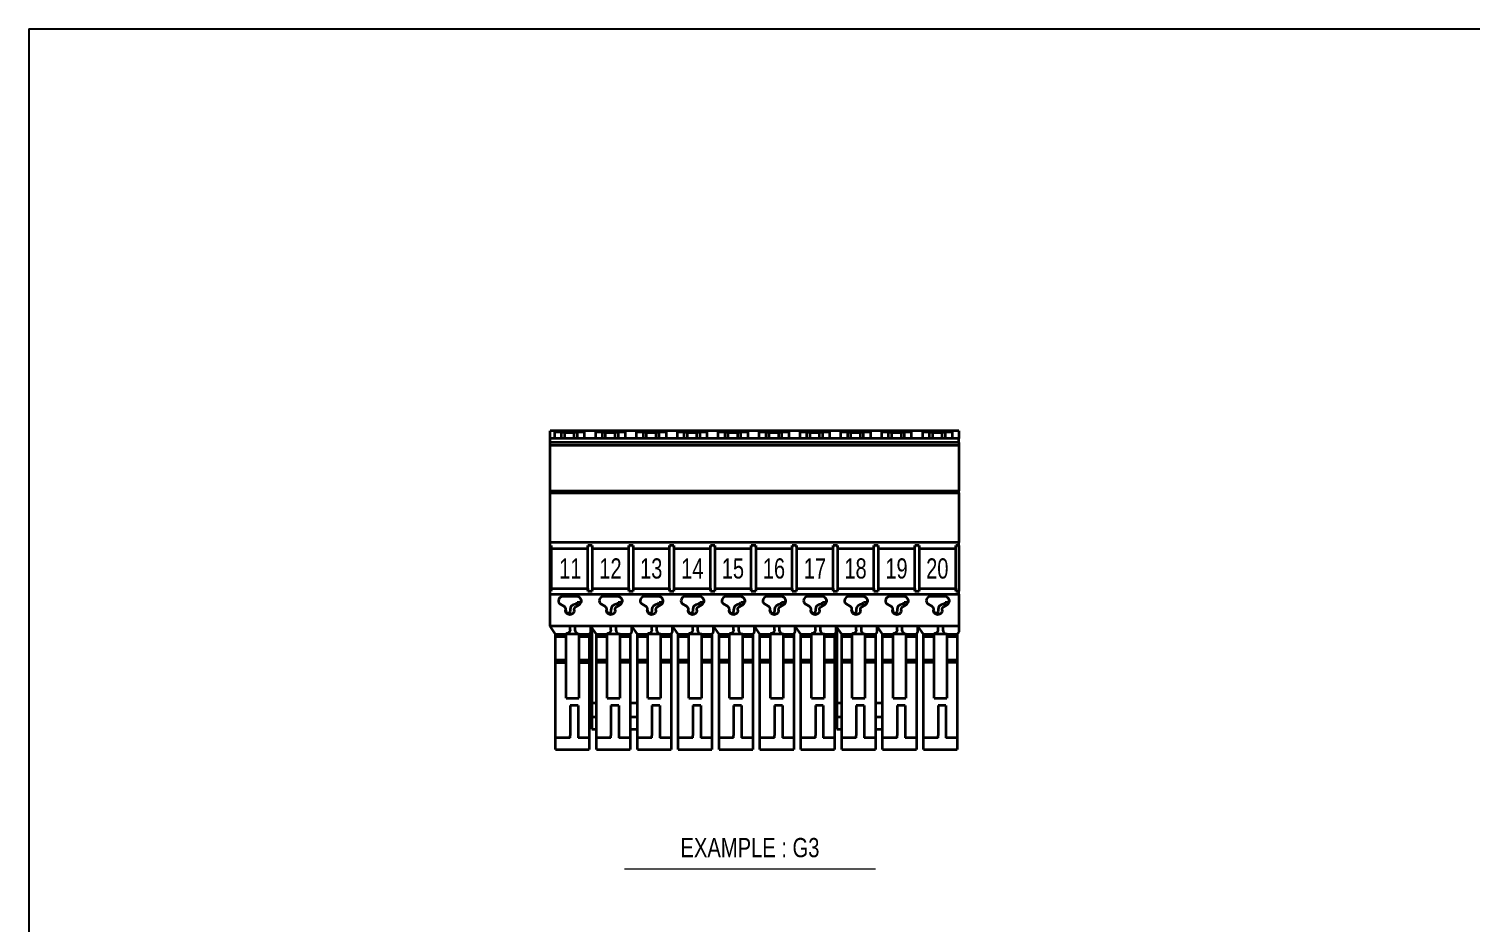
# Model space of a CAD drawing. Header units: millimetres. Extents: x 7 to 413, y 10 to 287.
# Drawn here: x 33 to 214.7, y 174.1 to 286.8 of the extents above; entities that cross this region are included whole.
import ezdxf
from ezdxf.enums import TextEntityAlignment as Align

# ---------------------------------------------------------------- set-up
doc = ezdxf.new("R2010")
doc.units = ezdxf.units.MM
for name, color, linetype in [('GR01_03', 7, 'Continuous'), ('GR01_バルーン', 7, 'Continuous'), ('図面枠D8M', 7, 'Continuous'), ('文字', 7, 'Continuous'), ('表題、部品表', 7, 'Continuous')]:
    doc.layers.add(name, color=color, linetype=linetype)
doc.styles.add('HG丸ｺﾞｼｯｸM-PRO', font='')
doc.styles.get('HG丸ｺﾞｼｯｸM-PRO').set_extended_font_data('HG丸ｺﾞｼｯｸM-PRO')

# ---------------------------------------------------------------- blocks, each defined once
blk = doc.blocks.new('BLKF023')
at = {"layer": '文字', "color": 2, "linetype": 'Continuous', "lineweight": 25}
for q in [(413, 286.75), (33, 10.25)]:
    blk.add_line((33, 286.75), q, dxfattribs=at)

msp = doc.modelspace()

# ---------------------------------------------------------------- linework, layer by layer
at = {"layer": 'GR01_03', "color": 7, "linetype": 'Continuous', "lineweight": 35}
for p, q in [((150.16, 236.11), (98.66, 236.11)), ((98.66, 235.13), (98.66, 236.11)), ((150.16, 235.13), (98.66, 235.13)), ((98.66, 234.63), (98.66, 235.13)), ((150.16, 234.63), (98.66, 234.63)), ((98.66, 234.26), (98.66, 234.63)), ((100.12, 235.95), (99.22, 235.95)), ((99.22, 235.95), (99.22, 235.13)), ((100.52, 235.84), (100.12, 235.95)), ((100.12, 235.13), (100.12, 235.95)), ((101.72, 235.84), (100.52, 235.84)), ((100.52, 235.13), (100.52, 235.84)), ((102.12, 235.95), (101.72, 235.84)), ((101.72, 235.13), (101.72, 235.84)), ((103.02, 235.95), (102.12, 235.95)), ((102.12, 235.13), (102.12, 235.95)), ((103.02, 235.13), (103.02, 235.95)), ((105.27, 235.95), (104.37, 235.95)), ((104.37, 235.95), (104.37, 235.13)), ((105.67, 235.84), (105.27, 235.95)), ((105.27, 235.13), (105.27, 235.95)), ((106.87, 235.84), (105.67, 235.84)), ((105.67, 235.13), (105.67, 235.84)), ((107.27, 235.95), (106.87, 235.84)), ((106.87, 235.13), (106.87, 235.84)), ((108.17, 235.95), (107.27, 235.95)), ((107.27, 235.13), (107.27, 235.95)), ((108.17, 235.13), (108.17, 235.95)), ((110.42, 235.95), (109.52, 235.95)), ((109.52, 235.95), (109.52, 235.13)), ((110.82, 235.84), (110.42, 235.95)), ((110.42, 235.13), (110.42, 235.95)), ((112.02, 235.84), (110.82, 235.84)), ((110.82, 235.13), (110.82, 235.84)), ((112.42, 235.95), (112.02, 235.84)), ((112.02, 235.13), (112.02, 235.84)), ((113.32, 235.95), (112.42, 235.95)), ((112.42, 235.13), (112.42, 235.95)), ((113.32, 235.13), (113.32, 235.95)), ((115.57, 235.95), (114.67, 235.95)), ((114.67, 235.95), (114.67, 235.13)), ((115.97, 235.84), (115.57, 235.95)), ((115.57, 235.13), (115.57, 235.95)), ((117.17, 235.84), (115.97, 235.84)), ((115.97, 235.13), (115.97, 235.84)), ((117.57, 235.95), (117.17, 235.84)), ((117.17, 235.13), (117.17, 235.84)), ((118.47, 235.95), (117.57, 235.95)), ((117.57, 235.13), (117.57, 235.95)), ((118.47, 235.13), (118.47, 235.95)), ((120.72, 235.95), (119.82, 235.95)), ((119.82, 235.95), (119.82, 235.13)), ((121.12, 235.84), (120.72, 235.95)), ((120.72, 235.13), (120.72, 235.95)), ((122.32, 235.84), (121.12, 235.84)), ((121.12, 235.13), (121.12, 235.84)), ((122.72, 235.95), (122.32, 235.84)), ((122.32, 235.13), (122.32, 235.84)), ((123.62, 235.95), (122.72, 235.95)), ((122.72, 235.13), (122.72, 235.95)), ((123.62, 235.13), (123.62, 235.95)), ((125.87, 235.95), (124.97, 235.95)), ((124.97, 235.95), (124.97, 235.13)), ((126.27, 235.84), (125.87, 235.95)), ((125.87, 235.13), (125.87, 235.95)), ((127.47, 235.84), (126.27, 235.84)), ((126.27, 235.13), (126.27, 235.84)), ((127.87, 235.95), (127.47, 235.84)), ((127.47, 235.13), (127.47, 235.84)), ((128.77, 235.95), (127.87, 235.95)), ((127.87, 235.13), (127.87, 235.95)), ((128.77, 235.13), (128.77, 235.95)), ((131.02, 235.95), (130.12, 235.95)), ((130.12, 235.95), (130.12, 235.13)), ((131.42, 235.84), (131.02, 235.95)), ((131.02, 235.13), (131.02, 235.95)), ((132.62, 235.84), (131.42, 235.84)), ((131.42, 235.13), (131.42, 235.84)), ((133.02, 235.95), (132.62, 235.84)), ((132.62, 235.13), (132.62, 235.84)), ((133.92, 235.95), (133.02, 235.95)), ((133.02, 235.13), (133.02, 235.95)), ((133.92, 235.13), (133.92, 235.95)), ((136.17, 235.95), (135.27, 235.95)), ((135.27, 235.95), (135.27, 235.13)), ((136.57, 235.84), (136.17, 235.95)), ((136.17, 235.13), (136.17, 235.95)), ((137.77, 235.84), (136.57, 235.84)), ((136.57, 235.13), (136.57, 235.84)), ((138.17, 235.95), (137.77, 235.84)), ((137.77, 235.13), (137.77, 235.84)), ((139.07, 235.95), (138.17, 235.95)), ((138.17, 235.13), (138.17, 235.95)), ((139.07, 235.13), (139.07, 235.95)), ((141.32, 235.95), (140.42, 235.95)), ((140.42, 235.95), (140.42, 235.13)), ((141.72, 235.84), (141.32, 235.95)), ((141.32, 235.13), (141.32, 235.95)), ((142.92, 235.84), (141.72, 235.84)), ((141.72, 235.13), (141.72, 235.84)), ((143.32, 235.95), (142.92, 235.84)), ((142.92, 235.13), (142.92, 235.84)), ((144.22, 235.95), (143.32, 235.95)), ((143.32, 235.13), (143.32, 235.95)), ((144.22, 235.13), (144.22, 235.95)), ((146.47, 235.95), (145.57, 235.95)), ((145.57, 235.95), (145.57, 235.13)), ((146.87, 235.84), (146.47, 235.95)), ((146.47, 235.13), (146.47, 235.95)), ((148.07, 235.84), (146.87, 235.84)), ((146.87, 235.13), (146.87, 235.84)), ((148.47, 235.95), (148.07, 235.84)), ((148.07, 235.13), (148.07, 235.84)), ((149.37, 235.95), (148.47, 235.95)), ((148.47, 235.13), (148.47, 235.95)), ((149.37, 235.13), (149.37, 235.95)), ((150.16, 236.11), (150.16, 235.13)), ((150.16, 234.63), (150.16, 235.13)), ((150.16, 234.63), (150.16, 234.26)), ((150.16, 234.26), (98.66, 234.26)), ((98.66, 228.52), (98.66, 234.26)), ((150.16, 234.26), (150.16, 228.52)), ((98.66, 228.52), (150.16, 228.52)), ((98.66, 228.3), (98.66, 228.52)), ((98.66, 228.3), (150.16, 228.3)), ((98.66, 222.03), (98.66, 228.3)), ((150.16, 228.3), (150.16, 228.52)), ((150.16, 228.3), (150.16, 222.03)), ((150.16, 222.03), (98.66, 222.03)), ((98.66, 221.66), (98.66, 222.03)), ((150.16, 221.66), (150.16, 222.03)), ((98.82, 221.66), (98.66, 221.66)), ((98.66, 215.88), (98.66, 221.66)), ((98.82, 221.66), (98.82, 221.5)), ((98.82, 221.45), (98.82, 221.5)), ((98.82, 221.45), (98.82, 221.25)), ((103.42, 221.25), (98.82, 221.25)), ((98.82, 221.25), (98.82, 216.25)), ((103.42, 221.5), (103.42, 221.66)), ((103.97, 221.66), (103.42, 221.66)), ((103.42, 221.5), (103.42, 221.45)), ((103.42, 221.25), (103.42, 221.45)), ((103.42, 216.25), (103.42, 221.25)), ((103.97, 221.66), (103.97, 221.5)), ((103.97, 221.45), (103.97, 221.5)), ((103.97, 221.45), (103.97, 221.25)), ((108.57, 221.25), (103.97, 221.25)), ((103.97, 221.25), (103.97, 216.25)), ((108.57, 221.5), (108.57, 221.66)), ((109.12, 221.66), (108.57, 221.66)), ((108.57, 221.5), (108.57, 221.45)), ((108.57, 221.25), (108.57, 221.45)), ((108.57, 216.25), (108.57, 221.25)), ((109.12, 221.66), (109.12, 221.5)), ((109.12, 221.45), (109.12, 221.5)), ((109.12, 221.45), (109.12, 221.25)), ((113.72, 221.25), (109.12, 221.25)), ((109.12, 221.25), (109.12, 216.25)), ((113.72, 221.5), (113.72, 221.66)), ((114.27, 221.66), (113.72, 221.66)), ((113.72, 221.5), (113.72, 221.45)), ((113.72, 221.25), (113.72, 221.45)), ((113.72, 216.25), (113.72, 221.25)), ((114.27, 221.66), (114.27, 221.5)), ((114.27, 221.45), (114.27, 221.5)), ((114.27, 221.45), (114.27, 221.25)), ((118.87, 221.25), (114.27, 221.25)), ((114.27, 221.25), (114.27, 216.25)), ((118.87, 221.5), (118.87, 221.66)), ((119.42, 221.66), (118.87, 221.66)), ((118.87, 221.5), (118.87, 221.45)), ((118.87, 221.25), (118.87, 221.45)), ((118.87, 216.25), (118.87, 221.25)), ((119.42, 221.66), (119.42, 221.5)), ((119.42, 221.45), (119.42, 221.5)), ((119.42, 221.45), (119.42, 221.25)), ((124.02, 221.25), (119.42, 221.25)), ((119.42, 221.25), (119.42, 216.25)), ((124.02, 221.5), (124.02, 221.66)), ((124.57, 221.66), (124.02, 221.66)), ((124.02, 221.5), (124.02, 221.45)), ((124.02, 221.25), (124.02, 221.45)), ((124.02, 216.25), (124.02, 221.25)), ((124.57, 221.66), (124.57, 221.5)), ((124.57, 221.45), (124.57, 221.5)), ((124.57, 221.45), (124.57, 221.25)), ((129.17, 221.25), (124.57, 221.25)), ((124.57, 221.25), (124.57, 216.25)), ((129.17, 221.5), (129.17, 221.66)), ((129.72, 221.66), (129.17, 221.66)), ((129.17, 221.5), (129.17, 221.45)), ((129.17, 221.25), (129.17, 221.45)), ((129.17, 216.25), (129.17, 221.25)), ((129.72, 221.66), (129.72, 221.5)), ((129.72, 221.45), (129.72, 221.5)), ((129.72, 221.45), (129.72, 221.25)), ((134.32, 221.25), (129.72, 221.25)), ((129.72, 221.25), (129.72, 216.25)), ((134.32, 221.5), (134.32, 221.66)), ((134.87, 221.66), (134.32, 221.66)), ((134.32, 221.5), (134.32, 221.45)), ((134.32, 221.25), (134.32, 221.45)), ((134.32, 216.25), (134.32, 221.25)), ((134.87, 221.66), (134.87, 221.5)), ((134.87, 221.45), (134.87, 221.5)), ((134.87, 221.45), (134.87, 221.25)), ((139.47, 221.25), (134.87, 221.25)), ((134.87, 221.25), (134.87, 216.25)), ((139.47, 221.5), (139.47, 221.66)), ((140.02, 221.66), (139.47, 221.66)), ((139.47, 221.5), (139.47, 221.45)), ((139.47, 221.25), (139.47, 221.45)), ((139.47, 216.25), (139.47, 221.25)), ((140.02, 221.66), (140.02, 221.5)), ((140.02, 221.45), (140.02, 221.5)), ((140.02, 221.45), (140.02, 221.25)), ((144.62, 221.25), (140.02, 221.25)), ((140.02, 221.25), (140.02, 216.25)), ((144.62, 221.5), (144.62, 221.66)), ((145.17, 221.66), (144.62, 221.66)), ((144.62, 221.5), (144.62, 221.45)), ((144.62, 221.25), (144.62, 221.45)), ((144.62, 216.25), (144.62, 221.25)), ((145.17, 221.66), (145.17, 221.5)), ((145.17, 221.45), (145.17, 221.5)), ((145.17, 221.45), (145.17, 221.25)), ((149.77, 221.25), (145.17, 221.25)), ((145.17, 221.25), (145.17, 216.25)), ((149.77, 221.5), (149.77, 221.66)), ((150.16, 221.66), (149.77, 221.66)), ((149.77, 221.5), (149.77, 221.45)), ((149.77, 221.25), (149.77, 221.45)), ((149.77, 216.25), (149.77, 221.25)), ((150.16, 221.66), (150.16, 215.88)), ((98.82, 216.25), (103.42, 216.25)), ((98.82, 216.25), (98.82, 216.05)), ((103.42, 216.25), (103.42, 216.05)), ((103.97, 216.25), (108.57, 216.25)), ((103.97, 216.25), (103.97, 216.05)), ((108.57, 216.25), (108.57, 216.05)), ((109.12, 216.25), (113.72, 216.25)), ((109.12, 216.25), (109.12, 216.05)), ((113.72, 216.25), (113.72, 216.05)), ((114.27, 216.25), (118.87, 216.25)), ((114.27, 216.25), (114.27, 216.05)), ((118.87, 216.25), (118.87, 216.05)), ((119.42, 216.25), (124.02, 216.25)), ((119.42, 216.25), (119.42, 216.05)), ((124.02, 216.25), (124.02, 216.05)), ((124.57, 216.25), (129.17, 216.25)), ((124.57, 216.25), (124.57, 216.05)), ((129.17, 216.25), (129.17, 216.05)), ((129.72, 216.25), (134.32, 216.25)), ((129.72, 216.25), (129.72, 216.05)), ((134.32, 216.25), (134.32, 216.05)), ((134.87, 216.25), (139.47, 216.25)), ((134.87, 216.25), (134.87, 216.05)), ((139.47, 216.25), (139.47, 216.05)), ((140.02, 216.25), (144.62, 216.25)), ((140.02, 216.25), (140.02, 216.05)), ((144.62, 216.25), (144.62, 216.05)), ((145.17, 216.25), (149.77, 216.25)), ((145.17, 216.25), (145.17, 216.05)), ((149.77, 216.25), (149.77, 216.05)), ((98.66, 215.88), (98.82, 215.88)), ((98.66, 215.52), (98.66, 215.88)), ((98.66, 215.52), (150.16, 215.52)), ((98.66, 211.53), (98.66, 215.52)), ((98.82, 216), (98.82, 216.05)), ((98.82, 216), (98.82, 215.88)), ((102.06, 215.21), (100.26, 215.21)), ((102.09, 214.52), (102.39, 214.52)), ((102.39, 214.52), (102.6, 214.52)), ((102.59, 214.81), (102.59, 214.52)), ((103.42, 216.05), (103.42, 216)), ((103.42, 215.88), (103.42, 216)), ((103.42, 215.88), (103.97, 215.88)), ((103.97, 216), (103.97, 216.05)), ((103.97, 216), (103.97, 215.88)), ((107.21, 215.21), (105.41, 215.21)), ((107.24, 214.52), (107.54, 214.52)), ((107.54, 214.52), (107.75, 214.52)), ((107.74, 214.81), (107.74, 214.52)), ((107.75, 214.78), (107.74, 214.78)), ((108.57, 216.05), (108.57, 216)), ((108.57, 215.88), (108.57, 216)), ((108.57, 215.88), (109.12, 215.88)), ((109.12, 216), (109.12, 216.05)), ((109.12, 216), (109.12, 215.88)), ((112.36, 215.21), (110.56, 215.21)), ((112.39, 214.52), (112.69, 214.52)), ((112.69, 214.52), (112.9, 214.52)), ((112.89, 214.81), (112.89, 214.52)), ((112.9, 214.78), (112.89, 214.78)), ((113.72, 216.05), (113.72, 216)), ((113.72, 215.88), (113.72, 216)), ((113.72, 215.88), (114.27, 215.88)), ((114.27, 216), (114.27, 216.05)), ((114.27, 216), (114.27, 215.88)), ((117.51, 215.21), (115.71, 215.21)), ((117.54, 214.52), (117.84, 214.52)), ((117.84, 214.52), (118.05, 214.52)), ((118.04, 214.81), (118.04, 214.52)), ((118.87, 216.05), (118.87, 216)), ((118.87, 215.88), (118.87, 216)), ((118.87, 215.88), (119.42, 215.88)), ((119.42, 216), (119.42, 216.05)), ((119.42, 216), (119.42, 215.88)), ((122.66, 215.21), (120.86, 215.21)), ((122.69, 214.52), (122.99, 214.52)), ((122.99, 214.52), (123.2, 214.52)), ((123.19, 214.81), (123.19, 214.52)), ((124.02, 216.05), (124.02, 216)), ((124.02, 215.88), (124.02, 216)), ((124.02, 215.88), (124.57, 215.88)), ((124.57, 216), (124.57, 216.05)), ((124.57, 216), (124.57, 215.88)), ((127.81, 215.21), (126.01, 215.21)), ((127.84, 214.52), (128.14, 214.52)), ((128.14, 214.52), (128.35, 214.52)), ((128.34, 214.81), (128.34, 214.52)), ((129.17, 216.05), (129.17, 216)), ((129.17, 215.88), (129.17, 216)), ((129.17, 215.88), (129.72, 215.88)), ((129.72, 216), (129.72, 216.05)), ((129.72, 216), (129.72, 215.88)), ((132.96, 215.21), (131.16, 215.21)), ((132.99, 214.52), (133.29, 214.52)), ((133.29, 214.52), (133.5, 214.52)), ((133.49, 214.81), (133.49, 214.52)), ((134.32, 216.05), (134.32, 216)), ((134.32, 215.88), (134.32, 216)), ((134.32, 215.88), (134.87, 215.88)), ((134.87, 216), (134.87, 216.05)), ((134.87, 216), (134.87, 215.88)), ((138.11, 215.21), (136.31, 215.21)), ((138.14, 214.52), (138.44, 214.52)), ((138.44, 214.52), (138.65, 214.52)), ((138.64, 214.81), (138.64, 214.52)), ((138.65, 214.78), (138.64, 214.78)), ((139.47, 216.05), (139.47, 216)), ((139.47, 215.88), (139.47, 216)), ((139.47, 215.88), (140.02, 215.88)), ((140.02, 216), (140.02, 216.05)), ((140.02, 216), (140.02, 215.88)), ((143.26, 215.21), (141.46, 215.21)), ((143.29, 214.52), (143.59, 214.52)), ((143.59, 214.52), (143.8, 214.52)), ((143.79, 214.81), (143.79, 214.52)), ((143.8, 214.78), (143.79, 214.78)), ((144.62, 216.05), (144.62, 216)), ((144.62, 215.88), (144.62, 216)), ((144.62, 215.88), (145.17, 215.88)), ((145.17, 216), (145.17, 216.05)), ((145.17, 216), (145.17, 215.88)), ((148.41, 215.21), (146.61, 215.21)), ((148.44, 214.52), (148.74, 214.52)), ((148.74, 214.52), (148.95, 214.52)), ((148.94, 214.81), (148.94, 214.52)), ((149.77, 216.05), (149.77, 216)), ((149.77, 215.88), (149.77, 216)), ((149.77, 215.88), (150.16, 215.88)), ((150.16, 215.52), (150.16, 215.88)), ((150.16, 215.52), (150.16, 211.53)), ((99.91, 214.31), (100.36, 214.05)), ((100.61, 213.62), (100.61, 213.49)), ((100.69, 213.34), (100.69, 213.36)), ((101.19, 213.56), (101.19, 213.34)), ((101.71, 213.49), (101.71, 213.59)), ((101.91, 213.94), (102.34, 214.18)), ((105.06, 214.31), (105.51, 214.05)), ((105.76, 213.62), (105.76, 213.49)), ((105.84, 213.34), (105.84, 213.36)), ((106.34, 213.56), (106.34, 213.34)), ((106.86, 213.49), (106.86, 213.59)), ((107.06, 213.94), (107.49, 214.18)), ((110.21, 214.31), (110.66, 214.05)), ((110.91, 213.62), (110.91, 213.49)), ((110.99, 213.34), (110.99, 213.36)), ((111.49, 213.56), (111.49, 213.34)), ((112.01, 213.49), (112.01, 213.59)), ((112.21, 213.94), (112.64, 214.18)), ((115.36, 214.31), (115.81, 214.05)), ((116.06, 213.62), (116.06, 213.49)), ((116.14, 213.34), (116.14, 213.36)), ((116.64, 213.56), (116.64, 213.34)), ((117.16, 213.49), (117.16, 213.59)), ((117.36, 213.94), (117.79, 214.18)), ((120.51, 214.31), (120.96, 214.05)), ((121.21, 213.62), (121.21, 213.49)), ((121.29, 213.34), (121.29, 213.36)), ((121.79, 213.56), (121.79, 213.34)), ((122.31, 213.49), (122.31, 213.59)), ((122.51, 213.94), (122.94, 214.18)), ((125.66, 214.31), (126.11, 214.05)), ((126.36, 213.62), (126.36, 213.49)), ((126.44, 213.34), (126.44, 213.36)), ((126.94, 213.56), (126.94, 213.34)), ((127.46, 213.49), (127.46, 213.59)), ((127.66, 213.94), (128.09, 214.18)), ((130.81, 214.31), (131.26, 214.05)), ((131.51, 213.62), (131.51, 213.49)), ((131.59, 213.34), (131.59, 213.36)), ((132.09, 213.56), (132.09, 213.34)), ((132.61, 213.49), (132.61, 213.59)), ((132.81, 213.94), (133.24, 214.18)), ((135.96, 214.31), (136.41, 214.05)), ((136.66, 213.62), (136.66, 213.49)), ((136.74, 213.34), (136.74, 213.36)), ((137.24, 213.56), (137.24, 213.34)), ((137.76, 213.49), (137.76, 213.59)), ((137.96, 213.94), (138.39, 214.18)), ((141.11, 214.31), (141.56, 214.05)), ((141.81, 213.62), (141.81, 213.49)), ((141.89, 213.34), (141.89, 213.36)), ((142.39, 213.56), (142.39, 213.34)), ((142.91, 213.49), (142.91, 213.59)), ((143.11, 213.94), (143.54, 214.18)), ((146.26, 214.31), (146.71, 214.05)), ((146.96, 213.62), (146.96, 213.49)), ((147.04, 213.34), (147.04, 213.36)), ((147.54, 213.56), (147.54, 213.34)), ((148.06, 213.49), (148.06, 213.59)), ((148.26, 213.94), (148.69, 214.18)), ((98.66, 211.53), (150.16, 211.53)), ((98.66, 211.48), (98.66, 211.53)), ((99.36, 210.48), (98.66, 211.48)), ((101.19, 211.03), (101.19, 211.53)), ((101.79, 211.53), (101.79, 211.03)), ((104.51, 210.48), (103.81, 211.48)), ((103.81, 210.77), (103.81, 211.48)), ((103.91, 211.34), (103.91, 201.8)), ((106.34, 211.03), (106.34, 211.53)), ((106.94, 211.53), (106.94, 211.03)), ((109.66, 210.48), (108.96, 211.48)), ((108.96, 210.77), (108.96, 211.48)), ((111.49, 211.03), (111.49, 211.53)), ((112.09, 211.53), (112.09, 211.03)), ((114.81, 210.48), (114.11, 211.48)), ((114.11, 210.77), (114.11, 211.48)), ((116.64, 211.03), (116.64, 211.53)), ((117.24, 211.53), (117.24, 211.03)), ((119.96, 210.48), (119.26, 211.48)), ((119.26, 210.77), (119.26, 211.48)), ((121.79, 211.03), (121.79, 211.53)), ((122.39, 211.53), (122.39, 211.03)), ((125.11, 210.48), (124.41, 211.48)), ((124.41, 210.77), (124.41, 211.48)), ((126.94, 211.03), (126.94, 211.53)), ((127.54, 211.53), (127.54, 211.03)), ((130.26, 210.48), (129.56, 211.48)), ((129.56, 210.77), (129.56, 211.48)), ((132.09, 211.03), (132.09, 211.53)), ((132.69, 211.53), (132.69, 211.03)), ((135.41, 210.48), (134.71, 211.48)), ((134.71, 210.77), (134.71, 211.48)), ((134.81, 211.34), (134.81, 201.8)), ((137.24, 211.03), (137.24, 211.53)), ((137.84, 211.53), (137.84, 211.03)), ((140.56, 210.48), (139.86, 211.48)), ((139.86, 210.77), (139.86, 211.48)), ((142.39, 211.03), (142.39, 211.53)), ((142.99, 211.53), (142.99, 211.03)), ((145.71, 210.48), (145.01, 211.48)), ((145.01, 210.77), (145.01, 211.48)), ((147.54, 211.03), (147.54, 211.53)), ((148.14, 211.53), (148.14, 211.03)), ((150.16, 211.53), (150.16, 210.77)), ((99.36, 210.43), (99.36, 210.48)), ((100.69, 210.43), (99.36, 210.43)), ((99.36, 210.15), (99.36, 210.43)), ((100.69, 210.15), (99.36, 210.15)), ((99.36, 207.22), (99.36, 210.15)), ((100.69, 210.53), (102.29, 210.53)), ((100.69, 202.43), (100.69, 210.53)), ((102.29, 210.53), (102.29, 202.43)), ((103.61, 210.43), (102.29, 210.43)), ((103.61, 210.15), (102.29, 210.15)), ((103.81, 210.77), (103.61, 210.48)), ((103.61, 210.48), (103.61, 210.43)), ((103.61, 210.43), (103.61, 210.15)), ((103.61, 210.15), (103.61, 207.22)), ((104.51, 210.43), (104.51, 210.48)), ((105.84, 210.43), (104.51, 210.43)), ((104.51, 210.15), (104.51, 210.43)), ((105.84, 210.15), (104.51, 210.15)), ((104.51, 207.22), (104.51, 210.15)), ((105.84, 210.53), (107.44, 210.53)), ((105.84, 202.43), (105.84, 210.53)), ((107.44, 210.53), (107.44, 202.43)), ((108.76, 210.43), (107.44, 210.43)), ((108.76, 210.15), (107.44, 210.15)), ((108.96, 210.77), (108.76, 210.48)), ((108.76, 210.48), (108.76, 210.43)), ((108.76, 210.43), (108.76, 210.15)), ((108.76, 210.15), (108.76, 207.22)), ((109.66, 210.43), (109.66, 210.48)), ((110.99, 210.43), (109.66, 210.43)), ((109.66, 210.15), (109.66, 210.43)), ((110.99, 210.15), (109.66, 210.15)), ((109.66, 207.22), (109.66, 210.15)), ((110.99, 210.53), (112.59, 210.53)), ((110.99, 202.43), (110.99, 210.53)), ((112.59, 210.53), (112.59, 202.43)), ((113.91, 210.43), (112.59, 210.43)), ((113.91, 210.15), (112.59, 210.15)), ((114.11, 210.77), (113.91, 210.48)), ((113.91, 210.48), (113.91, 210.43)), ((113.91, 210.43), (113.91, 210.15)), ((113.91, 210.15), (113.91, 207.22)), ((114.81, 210.43), (114.81, 210.48)), ((116.14, 210.43), (114.81, 210.43)), ((114.81, 210.15), (114.81, 210.43)), ((116.14, 210.15), (114.81, 210.15)), ((114.81, 207.22), (114.81, 210.15)), ((116.14, 210.53), (117.74, 210.53)), ((116.14, 202.43), (116.14, 210.53)), ((117.74, 210.53), (117.74, 202.43)), ((119.06, 210.43), (117.74, 210.43)), ((119.06, 210.15), (117.74, 210.15)), ((119.26, 210.77), (119.06, 210.48)), ((119.06, 210.48), (119.06, 210.43)), ((119.06, 210.43), (119.06, 210.15)), ((119.06, 210.15), (119.06, 207.22)), ((119.96, 210.43), (119.96, 210.48)), ((121.29, 210.43), (119.96, 210.43)), ((119.96, 210.15), (119.96, 210.43)), ((121.29, 210.15), (119.96, 210.15)), ((119.96, 207.22), (119.96, 210.15)), ((121.29, 210.53), (122.89, 210.53)), ((121.29, 202.43), (121.29, 210.53)), ((122.89, 210.53), (122.89, 202.43)), ((124.21, 210.43), (122.89, 210.43)), ((124.21, 210.15), (122.89, 210.15)), ((124.41, 210.77), (124.21, 210.48)), ((124.21, 210.48), (124.21, 210.43)), ((124.21, 210.43), (124.21, 210.15)), ((124.21, 210.15), (124.21, 207.22)), ((125.11, 210.43), (125.11, 210.48)), ((126.44, 210.43), (125.11, 210.43)), ((125.11, 210.15), (125.11, 210.43)), ((126.44, 210.15), (125.11, 210.15)), ((125.11, 207.22), (125.11, 210.15)), ((126.44, 210.53), (128.04, 210.53)), ((126.44, 202.43), (126.44, 210.53)), ((128.04, 210.53), (128.04, 202.43)), ((129.36, 210.43), (128.04, 210.43)), ((129.36, 210.15), (128.04, 210.15)), ((129.56, 210.77), (129.36, 210.48)), ((129.36, 210.48), (129.36, 210.43)), ((129.36, 210.43), (129.36, 210.15)), ((129.36, 210.15), (129.36, 207.22)), ((130.26, 210.43), (130.26, 210.48)), ((131.59, 210.43), (130.26, 210.43)), ((130.26, 210.15), (130.26, 210.43)), ((131.59, 210.15), (130.26, 210.15)), ((130.26, 207.22), (130.26, 210.15)), ((131.59, 210.53), (133.19, 210.53)), ((131.59, 202.43), (131.59, 210.53)), ((133.19, 210.53), (133.19, 202.43)), ((134.51, 210.43), (133.19, 210.43)), ((134.51, 210.15), (133.19, 210.15)), ((134.71, 210.77), (134.51, 210.48)), ((134.51, 210.48), (134.51, 210.43)), ((134.51, 210.43), (134.51, 210.15)), ((134.51, 210.15), (134.51, 207.22)), ((135.41, 210.43), (135.41, 210.48)), ((136.74, 210.43), (135.41, 210.43)), ((135.41, 210.15), (135.41, 210.43)), ((136.74, 210.15), (135.41, 210.15)), ((135.41, 207.22), (135.41, 210.15)), ((136.74, 210.53), (138.34, 210.53)), ((136.74, 202.43), (136.74, 210.53)), ((138.34, 210.53), (138.34, 202.43)), ((139.66, 210.43), (138.34, 210.43)), ((139.66, 210.15), (138.34, 210.15)), ((139.86, 210.77), (139.66, 210.48)), ((139.66, 210.48), (139.66, 210.43)), ((139.66, 210.43), (139.66, 210.15)), ((139.66, 210.15), (139.66, 207.22)), ((140.56, 210.43), (140.56, 210.48)), ((141.89, 210.43), (140.56, 210.43)), ((140.56, 210.15), (140.56, 210.43)), ((141.89, 210.15), (140.56, 210.15)), ((140.56, 207.22), (140.56, 210.15)), ((141.89, 210.53), (143.49, 210.53)), ((141.89, 202.43), (141.89, 210.53)), ((143.49, 210.53), (143.49, 202.43)), ((144.81, 210.43), (143.49, 210.43)), ((144.81, 210.15), (143.49, 210.15)), ((145.01, 210.77), (144.81, 210.48)), ((144.81, 210.48), (144.81, 210.43)), ((144.81, 210.43), (144.81, 210.15)), ((144.81, 210.15), (144.81, 207.22)), ((145.71, 210.43), (145.71, 210.48)), ((145.71, 210.15), (145.71, 210.43)), ((147.04, 210.43), (145.71, 210.43)), ((147.04, 210.15), (145.71, 210.15)), ((145.71, 207.22), (145.71, 210.15)), ((147.04, 210.53), (148.64, 210.53)), ((147.04, 202.43), (147.04, 210.53)), ((148.64, 210.53), (148.64, 202.43)), ((149.96, 210.43), (148.64, 210.43)), ((149.96, 210.15), (148.64, 210.15)), ((150.16, 210.77), (149.96, 210.48)), ((149.96, 210.48), (149.96, 210.43)), ((149.96, 210.43), (149.96, 210.15)), ((149.96, 210.15), (149.96, 207.22)), ((100.69, 207.22), (99.36, 207.22)), ((99.36, 206.93), (99.36, 207.22)), ((103.61, 207.22), (102.29, 207.22)), ((103.61, 207.22), (103.61, 206.93)), ((105.84, 207.22), (104.51, 207.22)), ((104.51, 206.93), (104.51, 207.22)), ((108.76, 207.22), (107.44, 207.22)), ((108.76, 207.22), (108.76, 206.93)), ((110.99, 207.22), (109.66, 207.22)), ((109.66, 206.93), (109.66, 207.22)), ((113.91, 207.22), (112.59, 207.22)), ((113.91, 207.22), (113.91, 206.93)), ((116.14, 207.22), (114.81, 207.22)), ((114.81, 206.93), (114.81, 207.22)), ((119.06, 207.22), (117.74, 207.22)), ((119.06, 207.22), (119.06, 206.93)), ((121.29, 207.22), (119.96, 207.22)), ((119.96, 206.93), (119.96, 207.22)), ((124.21, 207.22), (122.89, 207.22)), ((124.21, 207.22), (124.21, 206.93)), ((126.44, 207.22), (125.11, 207.22)), ((125.11, 206.93), (125.11, 207.22)), ((129.36, 207.22), (128.04, 207.22)), ((129.36, 207.22), (129.36, 206.93)), ((131.59, 207.22), (130.26, 207.22)), ((130.26, 206.93), (130.26, 207.22)), ((134.51, 207.22), (133.19, 207.22)), ((134.51, 207.22), (134.51, 206.93)), ((136.74, 207.22), (135.41, 207.22)), ((135.41, 206.93), (135.41, 207.22)), ((139.66, 207.22), (138.34, 207.22)), ((139.66, 207.22), (139.66, 206.93)), ((141.89, 207.22), (140.56, 207.22)), ((140.56, 206.93), (140.56, 207.22)), ((144.81, 207.22), (143.49, 207.22)), ((144.81, 207.22), (144.81, 206.93)), ((147.04, 207.22), (145.71, 207.22)), ((145.71, 206.93), (145.71, 207.22)), ((149.96, 207.22), (148.64, 207.22)), ((149.96, 207.22), (149.96, 206.93)), ((99.36, 206.93), (100.69, 206.93)), ((99.36, 197.43), (99.36, 206.93)), ((102.29, 206.93), (103.61, 206.93)), ((103.61, 206.93), (103.61, 197.43)), ((105.84, 206.93), (104.51, 206.93)), ((104.51, 197.43), (104.51, 206.93)), ((108.76, 206.93), (107.44, 206.93)), ((108.76, 206.93), (108.76, 197.43)), ((110.99, 206.93), (109.66, 206.93)), ((109.66, 197.43), (109.66, 206.93)), ((113.91, 206.93), (112.59, 206.93)), ((113.91, 206.93), (113.91, 197.43)), ((116.14, 206.93), (114.81, 206.93)), ((114.81, 197.43), (114.81, 206.93)), ((119.06, 206.93), (117.74, 206.93)), ((119.06, 206.93), (119.06, 197.43)), ((121.29, 206.93), (119.96, 206.93)), ((119.96, 197.43), (119.96, 206.93)), ((124.21, 206.93), (122.89, 206.93)), ((124.21, 206.93), (124.21, 197.43)), ((126.44, 206.93), (125.11, 206.93)), ((125.11, 197.43), (125.11, 206.93)), ((129.36, 206.93), (128.04, 206.93)), ((129.36, 206.93), (129.36, 197.43)), ((131.59, 206.93), (130.26, 206.93)), ((130.26, 197.43), (130.26, 206.93)), ((134.51, 206.93), (133.19, 206.93)), ((134.51, 206.93), (134.51, 197.43)), ((136.74, 206.93), (135.41, 206.93)), ((135.41, 197.43), (135.41, 206.93)), ((139.66, 206.93), (138.34, 206.93)), ((139.66, 206.93), (139.66, 197.43)), ((141.89, 206.93), (140.56, 206.93)), ((140.56, 197.43), (140.56, 206.93)), ((144.81, 206.93), (143.49, 206.93)), ((144.81, 206.93), (144.81, 197.43)), ((147.04, 206.93), (145.71, 206.93)), ((145.71, 197.43), (145.71, 206.93)), ((149.96, 206.93), (148.64, 206.93)), ((149.96, 206.93), (149.96, 197.43)), ((100.69, 202.43), (102.29, 202.43)), ((104.51, 201.8), (103.91, 201.8)), ((103.91, 201.8), (103.91, 200.02)), ((105.84, 202.43), (107.44, 202.43)), ((109.66, 201.8), (108.76, 201.8)), ((110.99, 202.43), (112.59, 202.43)), ((116.14, 202.43), (117.74, 202.43)), ((121.29, 202.43), (122.89, 202.43)), ((126.44, 202.43), (128.04, 202.43)), ((131.59, 202.43), (133.19, 202.43)), ((135.41, 201.8), (134.81, 201.8)), ((134.81, 201.8), (134.81, 200.02)), ((136.74, 202.43), (138.34, 202.43)), ((140.56, 201.8), (139.66, 201.8)), ((141.89, 202.43), (143.49, 202.43)), ((147.04, 202.43), (148.64, 202.43)), ((101.19, 201.5), (101.19, 198.77)), ((102.19, 201.5), (101.19, 201.5)), ((102.19, 201.5), (102.19, 198.77)), ((104.51, 200.02), (103.91, 200.02)), ((103.91, 200.02), (103.91, 198.55)), ((107.34, 201.5), (106.34, 201.5)), ((109.66, 200.02), (108.76, 200.02)), ((112.49, 201.5), (111.49, 201.5)), ((117.64, 201.5), (116.64, 201.5)), ((122.79, 201.5), (121.79, 201.5)), ((127.94, 201.5), (126.94, 201.5)), ((133.09, 201.5), (132.09, 201.5)), ((135.41, 200.02), (134.81, 200.02)), ((134.81, 200.02), (134.81, 198.55)), ((138.24, 201.5), (137.24, 201.5)), ((140.56, 200.02), (139.66, 200.02)), ((143.39, 201.5), (142.39, 201.5)), ((148.54, 201.5), (147.54, 201.5)), ((101.19, 198.77), (101.19, 197.7)), ((102.19, 198.77), (102.19, 197.7)), ((103.91, 198.55), (103.91, 198.5)), ((103.91, 198.5), (104.51, 198.5)), ((108.76, 198.5), (109.66, 198.5)), ((134.81, 198.55), (134.81, 198.5)), ((134.81, 198.5), (135.41, 198.5)), ((139.66, 198.5), (140.56, 198.5)), ((99.36, 195.93), (99.36, 197.43)), ((101.19, 197.43), (99.36, 197.43)), ((101.19, 197.43), (101.19, 197.7)), ((102.19, 197.7), (102.19, 197.43)), ((103.61, 197.43), (102.19, 197.43)), ((103.61, 197.43), (103.61, 195.93)), ((104.51, 195.93), (104.51, 197.43)), ((106.34, 197.43), (104.51, 197.43)), ((106.34, 197.43), (106.34, 197.7)), ((107.34, 197.7), (107.34, 197.43)), ((108.76, 197.43), (107.34, 197.43)), ((108.76, 197.43), (108.76, 195.93)), ((109.66, 195.93), (109.66, 197.43)), ((111.49, 197.43), (109.66, 197.43)), ((111.49, 197.43), (111.49, 197.7)), ((112.49, 197.7), (112.49, 197.43)), ((113.91, 197.43), (112.49, 197.43)), ((113.91, 197.43), (113.91, 195.93)), ((114.81, 195.93), (114.81, 197.43)), ((116.64, 197.43), (114.81, 197.43)), ((116.64, 197.43), (116.64, 197.7)), ((117.64, 197.7), (117.64, 197.43)), ((119.06, 197.43), (117.64, 197.43)), ((119.06, 197.43), (119.06, 195.93)), ((119.96, 195.93), (119.96, 197.43)), ((121.79, 197.43), (119.96, 197.43)), ((121.79, 197.43), (121.79, 197.7)), ((122.79, 197.7), (122.79, 197.43)), ((124.21, 197.43), (122.79, 197.43)), ((124.21, 197.43), (124.21, 195.93)), ((125.11, 195.93), (125.11, 197.43)), ((126.94, 197.43), (125.11, 197.43)), ((126.94, 197.43), (126.94, 197.7)), ((127.94, 197.7), (127.94, 197.43)), ((129.36, 197.43), (127.94, 197.43)), ((129.36, 197.43), (129.36, 195.93)), ((130.26, 195.93), (130.26, 197.43)), ((132.09, 197.43), (130.26, 197.43)), ((132.09, 197.43), (132.09, 197.7)), ((133.09, 197.7), (133.09, 197.43)), ((134.51, 197.43), (133.09, 197.43)), ((134.51, 197.43), (134.51, 195.93)), ((135.41, 195.93), (135.41, 197.43)), ((137.24, 197.43), (135.41, 197.43)), ((137.24, 197.43), (137.24, 197.7)), ((138.24, 197.7), (138.24, 197.43)), ((139.66, 197.43), (138.24, 197.43)), ((139.66, 197.43), (139.66, 195.93)), ((140.56, 195.93), (140.56, 197.43)), ((142.39, 197.43), (140.56, 197.43)), ((142.39, 197.43), (142.39, 197.7)), ((143.39, 197.7), (143.39, 197.43)), ((144.81, 197.43), (143.39, 197.43)), ((144.81, 197.43), (144.81, 195.93)), ((145.71, 195.93), (145.71, 197.43)), ((147.54, 197.43), (145.71, 197.43)), ((147.54, 197.43), (147.54, 197.7)), ((148.54, 197.7), (148.54, 197.43)), ((149.96, 197.43), (148.54, 197.43)), ((149.96, 197.43), (149.96, 195.93)), ((99.36, 195.93), (103.61, 195.93)), ((104.51, 195.93), (108.76, 195.93)), ((109.66, 195.93), (113.91, 195.93)), ((114.81, 195.93), (119.06, 195.93)), ((119.96, 195.93), (124.21, 195.93)), ((125.11, 195.93), (129.36, 195.93)), ((130.26, 195.93), (134.51, 195.93)), ((135.41, 195.93), (139.66, 195.93)), ((140.56, 195.93), (144.81, 195.93)), ((145.71, 195.93), (149.96, 195.93))]:
    msp.add_line(p, q, dxfattribs=at)
for centre, radius, start, end in [((100.26, 214.66), 0.55, 90, 180), ((100.11, 214.66), 0.4, 180, 240), ((101.84, 214.51), 0.25, 273.017, 2.791), ((102.06, 214.66), 0.55, 300, 90), ((105.41, 214.66), 0.55, 90, 180), ((105.26, 214.66), 0.4, 180, 240), ((106.99, 214.51), 0.25, 273.017, 2.791), ((107.21, 214.66), 0.55, 300, 90), ((110.56, 214.66), 0.55, 90, 180), ((110.41, 214.66), 0.4, 180, 240), ((112.14, 214.51), 0.25, 273.017, 2.791), ((112.36, 214.66), 0.55, 300, 90), ((115.71, 214.66), 0.55, 90, 180), ((115.56, 214.66), 0.4, 180, 240), ((117.29, 214.51), 0.25, 273.017, 2.791), ((117.51, 214.66), 0.55, 300, 90), ((120.86, 214.66), 0.55, 90, 180), ((120.71, 214.66), 0.4, 180, 240), ((122.44, 214.51), 0.25, 273.017, 2.791), ((122.66, 214.66), 0.55, 300, 90), ((126.01, 214.66), 0.55, 90, 180), ((125.86, 214.66), 0.4, 180, 240), ((127.59, 214.51), 0.25, 273.017, 2.791), ((127.81, 214.66), 0.55, 300, 90), ((131.16, 214.66), 0.55, 90, 180), ((131.01, 214.66), 0.4, 180, 240), ((132.74, 214.51), 0.25, 273.017, 2.791), ((132.96, 214.66), 0.55, 300, 90), ((136.31, 214.66), 0.55, 90, 180), ((136.16, 214.66), 0.4, 180, 240), ((137.89, 214.51), 0.25, 273.017, 2.791), ((138.11, 214.66), 0.55, 300, 90), ((141.46, 214.66), 0.55, 90, 180), ((141.31, 214.66), 0.4, 180, 240), ((143.04, 214.51), 0.25, 273.017, 2.791), ((143.26, 214.66), 0.55, 300, 90), ((146.61, 214.66), 0.55, 90, 180), ((146.46, 214.66), 0.4, 180, 240), ((148.19, 214.51), 0.25, 273.017, 2.791), ((148.41, 214.66), 0.55, 300, 90), ((100.49, 213.36), 0.2, 0, 42.4389), ((100.94, 213.34), 0.25, 180, 0), ((101.89, 213.56), 0.7, 93.017, 180), ((105.64, 213.36), 0.2, 0, 51.3178), ((106.09, 213.34), 0.25, 180, 0), ((107.04, 213.56), 0.7, 93.017, 180), ((110.79, 213.36), 0.2, 0, 51.3178), ((111.24, 213.34), 0.25, 180, 0), ((112.19, 213.56), 0.7, 93.017, 180), ((115.94, 213.36), 0.2, 0, 51.3178), ((116.39, 213.34), 0.25, 180, 0), ((117.34, 213.56), 0.7, 93.017, 180), ((121.09, 213.36), 0.2, 0, 51.3178), ((121.54, 213.34), 0.25, 180, 0), ((122.49, 213.56), 0.7, 93.017, 180), ((126.24, 213.36), 0.2, 0, 51.3178), ((126.69, 213.34), 0.25, 180, 0), ((127.64, 213.56), 0.7, 93.017, 180), ((131.39, 213.36), 0.2, 0, 51.3178), ((131.84, 213.34), 0.25, 180, 0), ((132.79, 213.56), 0.7, 93.017, 180), ((136.54, 213.36), 0.2, 0, 51.3178), ((136.99, 213.34), 0.25, 180, 0), ((137.94, 213.56), 0.7, 93.017, 180), ((141.69, 213.36), 0.2, 0, 51.3178), ((142.14, 213.34), 0.25, 180, 0), ((143.09, 213.56), 0.7, 93.017, 180), ((146.84, 213.36), 0.2, 0, 51.3178), ((147.29, 213.34), 0.25, 180, 0), ((148.24, 213.56), 0.7, 93.017, 180), ((102.29, 211.03), 0.5, 180, 270), ((107.44, 211.03), 0.5, 180, 270), ((112.59, 211.03), 0.5, 180, 270), ((117.74, 211.03), 0.5, 180, 270), ((122.89, 211.03), 0.5, 180, 270), ((128.04, 211.03), 0.5, 180, 270), ((133.19, 211.03), 0.5, 180, 270), ((138.34, 211.03), 0.5, 180, 270), ((143.49, 211.03), 0.5, 180, 270), ((148.64, 211.03), 0.5, 180, 270)]:
    msp.add_arc(centre, radius, start, end, dxfattribs=at)
for points in [[(100.36, 214.05), (100.4, 214.03), (100.47, 213.98), (100.55, 213.87), (100.6, 213.75), (100.61, 213.66), (100.61, 213.62)], [(101.71, 213.49), (101.71, 213.42), (101.69, 213.27), (101.56, 213.09), (101.38, 212.97), (101.16, 212.92), (100.95, 212.97), (100.77, 213.09), (100.64, 213.27), (100.62, 213.42), (100.61, 213.49)], [(101.71, 213.59), (101.72, 213.63), (101.72, 213.7), (101.76, 213.79), (101.83, 213.88), (101.88, 213.92), (101.91, 213.94)], [(105.51, 214.05), (105.55, 214.03), (105.62, 213.98), (105.7, 213.87), (105.75, 213.75), (105.76, 213.66), (105.76, 213.62)], [(106.86, 213.49), (106.86, 213.42), (106.84, 213.27), (106.71, 213.09), (106.53, 212.97), (106.31, 212.92), (106.1, 212.97), (105.92, 213.09), (105.79, 213.27), (105.77, 213.42), (105.76, 213.49)], [(106.86, 213.59), (106.87, 213.63), (106.87, 213.7), (106.91, 213.79), (106.98, 213.88), (107.03, 213.92), (107.06, 213.94)], [(110.66, 214.05), (110.7, 214.03), (110.77, 213.98), (110.85, 213.87), (110.9, 213.75), (110.91, 213.66), (110.91, 213.62)], [(112.01, 213.49), (112.01, 213.42), (111.99, 213.27), (111.86, 213.09), (111.68, 212.97), (111.46, 212.92), (111.25, 212.97), (111.07, 213.09), (110.94, 213.27), (110.92, 213.42), (110.91, 213.49)], [(112.01, 213.59), (112.02, 213.63), (112.02, 213.7), (112.06, 213.79), (112.13, 213.88), (112.18, 213.92), (112.21, 213.94)], [(115.81, 214.05), (115.85, 214.03), (115.92, 213.98), (116, 213.87), (116.05, 213.75), (116.06, 213.66), (116.06, 213.62)], [(117.16, 213.49), (117.16, 213.42), (117.14, 213.27), (117.01, 213.09), (116.83, 212.97), (116.61, 212.92), (116.4, 212.97), (116.22, 213.09), (116.09, 213.27), (116.07, 213.42), (116.06, 213.49)], [(117.16, 213.59), (117.17, 213.63), (117.17, 213.7), (117.21, 213.79), (117.28, 213.88), (117.33, 213.92), (117.36, 213.94)], [(120.96, 214.05), (121, 214.03), (121.07, 213.98), (121.15, 213.87), (121.2, 213.75), (121.21, 213.66), (121.21, 213.62)], [(122.31, 213.49), (122.31, 213.42), (122.29, 213.27), (122.16, 213.09), (121.98, 212.97), (121.76, 212.92), (121.55, 212.97), (121.37, 213.09), (121.24, 213.27), (121.22, 213.42), (121.21, 213.49)], [(122.31, 213.59), (122.32, 213.63), (122.32, 213.7), (122.36, 213.79), (122.43, 213.88), (122.48, 213.92), (122.51, 213.94)], [(126.11, 214.05), (126.15, 214.03), (126.22, 213.98), (126.3, 213.87), (126.35, 213.75), (126.36, 213.66), (126.36, 213.62)], [(127.46, 213.49), (127.46, 213.42), (127.44, 213.27), (127.31, 213.09), (127.13, 212.97), (126.91, 212.92), (126.7, 212.97), (126.52, 213.09), (126.39, 213.27), (126.37, 213.42), (126.36, 213.49)], [(127.46, 213.59), (127.47, 213.63), (127.47, 213.7), (127.51, 213.79), (127.58, 213.88), (127.63, 213.92), (127.66, 213.94)], [(131.26, 214.05), (131.3, 214.03), (131.37, 213.98), (131.45, 213.87), (131.5, 213.75), (131.51, 213.66), (131.51, 213.62)], [(132.61, 213.49), (132.61, 213.42), (132.59, 213.27), (132.46, 213.09), (132.28, 212.97), (132.06, 212.92), (131.85, 212.97), (131.67, 213.09), (131.54, 213.27), (131.52, 213.42), (131.51, 213.49)], [(132.61, 213.59), (132.62, 213.63), (132.62, 213.7), (132.66, 213.79), (132.73, 213.88), (132.78, 213.92), (132.81, 213.94)], [(136.41, 214.05), (136.45, 214.03), (136.52, 213.98), (136.6, 213.87), (136.65, 213.75), (136.66, 213.66), (136.66, 213.62)], [(137.76, 213.49), (137.76, 213.42), (137.74, 213.27), (137.61, 213.09), (137.43, 212.97), (137.21, 212.92), (137, 212.97), (136.82, 213.09), (136.69, 213.27), (136.67, 213.42), (136.66, 213.49)], [(137.76, 213.59), (137.77, 213.63), (137.77, 213.7), (137.81, 213.79), (137.88, 213.88), (137.93, 213.92), (137.96, 213.94)], [(141.56, 214.05), (141.6, 214.03), (141.67, 213.98), (141.75, 213.87), (141.8, 213.75), (141.81, 213.66), (141.81, 213.62)], [(142.91, 213.49), (142.91, 213.42), (142.89, 213.27), (142.76, 213.09), (142.58, 212.97), (142.36, 212.92), (142.15, 212.97), (141.97, 213.09), (141.84, 213.27), (141.82, 213.42), (141.81, 213.49)], [(142.91, 213.59), (142.92, 213.63), (142.92, 213.7), (142.96, 213.79), (143.03, 213.88), (143.08, 213.92), (143.11, 213.94)], [(146.71, 214.05), (146.75, 214.03), (146.82, 213.98), (146.9, 213.87), (146.95, 213.75), (146.96, 213.66), (146.96, 213.62)], [(148.06, 213.49), (148.06, 213.42), (148.04, 213.27), (147.91, 213.09), (147.73, 212.97), (147.51, 212.92), (147.3, 212.97), (147.12, 213.09), (146.99, 213.27), (146.97, 213.42), (146.96, 213.49)], [(148.06, 213.59), (148.07, 213.63), (148.07, 213.7), (148.11, 213.79), (148.18, 213.88), (148.23, 213.92), (148.26, 213.94)], [(106.34, 201.5), (106.34, 201.43), (106.34, 201.27), (106.34, 200.97), (106.34, 200.63), (106.34, 200.26), (106.34, 199.88), (106.34, 199.49), (106.34, 199.11), (106.34, 198.89), (106.34, 198.77)], [(107.34, 201.5), (107.34, 201.43), (107.34, 201.27), (107.34, 200.97), (107.34, 200.63), (107.34, 200.26), (107.34, 199.88), (107.34, 199.49), (107.34, 199.11), (107.34, 198.89), (107.34, 198.77)], [(111.49, 201.5), (111.49, 201.43), (111.49, 201.27), (111.49, 200.97), (111.49, 200.63), (111.49, 200.26), (111.49, 199.88), (111.49, 199.49), (111.49, 199.11), (111.49, 198.89), (111.49, 198.77)], [(112.49, 201.5), (112.49, 201.43), (112.49, 201.27), (112.49, 200.97), (112.49, 200.63), (112.49, 200.26), (112.49, 199.88), (112.49, 199.49), (112.49, 199.11), (112.49, 198.89), (112.49, 198.77)], [(116.64, 201.5), (116.64, 201.43), (116.64, 201.27), (116.64, 200.97), (116.64, 200.63), (116.64, 200.26), (116.64, 199.88), (116.64, 199.49), (116.64, 199.11), (116.64, 198.89), (116.64, 198.77)], [(117.64, 201.5), (117.64, 201.43), (117.64, 201.27), (117.64, 200.97), (117.64, 200.63), (117.64, 200.26), (117.64, 199.88), (117.64, 199.49), (117.64, 199.11), (117.64, 198.89), (117.64, 198.77)], [(121.79, 201.5), (121.79, 201.43), (121.79, 201.27), (121.79, 200.97), (121.79, 200.63), (121.79, 200.26), (121.79, 199.88), (121.79, 199.49), (121.79, 199.11), (121.79, 198.89), (121.79, 198.77)], [(122.79, 201.5), (122.79, 201.43), (122.79, 201.27), (122.79, 200.97), (122.79, 200.63), (122.79, 200.26), (122.79, 199.88), (122.79, 199.49), (122.79, 199.11), (122.79, 198.89), (122.79, 198.77)], [(126.94, 201.5), (126.94, 201.43), (126.94, 201.27), (126.94, 200.97), (126.94, 200.63), (126.94, 200.26), (126.94, 199.88), (126.94, 199.49), (126.94, 199.11), (126.94, 198.89), (126.94, 198.77)], [(127.94, 201.5), (127.94, 201.43), (127.94, 201.27), (127.94, 200.97), (127.94, 200.63), (127.94, 200.26), (127.94, 199.88), (127.94, 199.49), (127.94, 199.11), (127.94, 198.89), (127.94, 198.77)], [(132.09, 201.5), (132.09, 201.43), (132.09, 201.27), (132.09, 200.97), (132.09, 200.63), (132.09, 200.26), (132.09, 199.88), (132.09, 199.49), (132.09, 199.11), (132.09, 198.89), (132.09, 198.77)], [(133.09, 201.5), (133.09, 201.43), (133.09, 201.27), (133.09, 200.97), (133.09, 200.63), (133.09, 200.26), (133.09, 199.88), (133.09, 199.49), (133.09, 199.11), (133.09, 198.89), (133.09, 198.77)], [(137.24, 201.5), (137.24, 201.43), (137.24, 201.27), (137.24, 200.97), (137.24, 200.63), (137.24, 200.26), (137.24, 199.88), (137.24, 199.49), (137.24, 199.11), (137.24, 198.89), (137.24, 198.77)], [(138.24, 201.5), (138.24, 201.43), (138.24, 201.27), (138.24, 200.97), (138.24, 200.63), (138.24, 200.26), (138.24, 199.88), (138.24, 199.49), (138.24, 199.11), (138.24, 198.89), (138.24, 198.77)], [(142.39, 201.5), (142.39, 201.43), (142.39, 201.27), (142.39, 200.97), (142.39, 200.63), (142.39, 200.26), (142.39, 199.88), (142.39, 199.49), (142.39, 199.11), (142.39, 198.89), (142.39, 198.77)], [(143.39, 201.5), (143.39, 201.43), (143.39, 201.27), (143.39, 200.97), (143.39, 200.63), (143.39, 200.26), (143.39, 199.88), (143.39, 199.49), (143.39, 199.11), (143.39, 198.89), (143.39, 198.77)], [(147.54, 201.5), (147.54, 201.43), (147.54, 201.27), (147.54, 200.97), (147.54, 200.63), (147.54, 200.26), (147.54, 199.88), (147.54, 199.49), (147.54, 199.11), (147.54, 198.89), (147.54, 198.77)], [(148.54, 201.5), (148.54, 201.43), (148.54, 201.27), (148.54, 200.97), (148.54, 200.63), (148.54, 200.26), (148.54, 199.88), (148.54, 199.49), (148.54, 199.11), (148.54, 198.89), (148.54, 198.77)], [(106.34, 198.77), (106.34, 198.6), (106.34, 198.26), (106.34, 197.88), (106.34, 197.7)], [(107.34, 198.77), (107.34, 198.6), (107.34, 198.26), (107.34, 197.88), (107.34, 197.7)], [(111.49, 198.77), (111.49, 198.6), (111.49, 198.26), (111.49, 197.88), (111.49, 197.7)], [(112.49, 198.77), (112.49, 198.6), (112.49, 198.26), (112.49, 197.88), (112.49, 197.7)], [(116.64, 198.77), (116.64, 198.6), (116.64, 198.26), (116.64, 197.88), (116.64, 197.7)], [(117.64, 198.77), (117.64, 198.6), (117.64, 198.26), (117.64, 197.88), (117.64, 197.7)], [(121.79, 198.77), (121.79, 198.6), (121.79, 198.26), (121.79, 197.88), (121.79, 197.7)], [(122.79, 198.77), (122.79, 198.6), (122.79, 198.26), (122.79, 197.88), (122.79, 197.7)], [(126.94, 198.77), (126.94, 198.6), (126.94, 198.26), (126.94, 197.88), (126.94, 197.7)], [(127.94, 198.77), (127.94, 198.6), (127.94, 198.26), (127.94, 197.88), (127.94, 197.7)], [(132.09, 198.77), (132.09, 198.6), (132.09, 198.26), (132.09, 197.88), (132.09, 197.7)], [(133.09, 198.77), (133.09, 198.6), (133.09, 198.26), (133.09, 197.88), (133.09, 197.7)], [(137.24, 198.77), (137.24, 198.6), (137.24, 198.26), (137.24, 197.88), (137.24, 197.7)], [(138.24, 198.77), (138.24, 198.6), (138.24, 198.26), (138.24, 197.88), (138.24, 197.7)], [(142.39, 198.77), (142.39, 198.6), (142.39, 198.26), (142.39, 197.88), (142.39, 197.7)], [(143.39, 198.77), (143.39, 198.6), (143.39, 198.26), (143.39, 197.88), (143.39, 197.7)], [(147.54, 198.77), (147.54, 198.6), (147.54, 198.26), (147.54, 197.88), (147.54, 197.7)], [(148.54, 198.77), (148.54, 198.6), (148.54, 198.26), (148.54, 197.88), (148.54, 197.7)]]:
    msp.add_open_spline(points, degree=3, dxfattribs=at)
for points, knots in [([(101.19, 211.03), (101.19, 211), (101.18, 210.94), (101.15, 210.84), (101.11, 210.75), (101.02, 210.65), (100.87, 210.55), (100.75, 210.54), (100.69, 210.53)], [0, 0, 0, 0, 0.099237, 0.204834, 0.319764, 0.446345, 0.724052, 1, 1, 1, 1]), ([(106.34, 211.03), (106.34, 211), (106.33, 210.94), (106.3, 210.84), (106.26, 210.75), (106.17, 210.65), (106.02, 210.55), (105.9, 210.54), (105.84, 210.53)], [0, 0, 0, 0, 0.099237, 0.204834, 0.319764, 0.446345, 0.724052, 1, 1, 1, 1]), ([(111.49, 211.03), (111.49, 211), (111.48, 210.94), (111.45, 210.84), (111.41, 210.75), (111.32, 210.65), (111.17, 210.55), (111.05, 210.54), (110.99, 210.53)], [0, 0, 0, 0, 0.0992371, 0.2048342, 0.3197645, 0.4463451, 0.7240519, 1, 1, 1, 1]), ([(116.64, 211.03), (116.64, 211), (116.63, 210.94), (116.6, 210.84), (116.56, 210.75), (116.47, 210.65), (116.32, 210.55), (116.2, 210.54), (116.14, 210.53)], [0, 0, 0, 0, 0.099237, 0.204834, 0.319764, 0.446345, 0.724052, 1, 1, 1, 1]), ([(121.79, 211.03), (121.79, 211), (121.78, 210.94), (121.75, 210.84), (121.71, 210.75), (121.62, 210.65), (121.47, 210.55), (121.35, 210.54), (121.29, 210.53)], [0, 0, 0, 0, 0.0992371, 0.2048342, 0.3197645, 0.4463451, 0.7240519, 1, 1, 1, 1]), ([(126.94, 211.03), (126.94, 211), (126.93, 210.94), (126.9, 210.84), (126.86, 210.75), (126.77, 210.65), (126.62, 210.55), (126.5, 210.54), (126.44, 210.53)], [0, 0, 0, 0, 0.099237, 0.204834, 0.319764, 0.446345, 0.724052, 1, 1, 1, 1]), ([(132.09, 211.03), (132.09, 211), (132.08, 210.94), (132.05, 210.84), (132.01, 210.75), (131.92, 210.65), (131.77, 210.55), (131.65, 210.54), (131.59, 210.53)], [0, 0, 0, 0, 0.099237, 0.204834, 0.319764, 0.446345, 0.724052, 1, 1, 1, 1]), ([(137.24, 211.03), (137.24, 211), (137.23, 210.94), (137.2, 210.84), (137.16, 210.75), (137.07, 210.65), (136.92, 210.55), (136.8, 210.54), (136.74, 210.53)], [0, 0, 0, 0, 0.099237, 0.204834, 0.319764, 0.446345, 0.724052, 1, 1, 1, 1]), ([(142.39, 211.03), (142.39, 211), (142.38, 210.94), (142.35, 210.84), (142.31, 210.75), (142.22, 210.65), (142.07, 210.55), (141.95, 210.54), (141.89, 210.53)], [0, 0, 0, 0, 0.099237, 0.204834, 0.319764, 0.446345, 0.724052, 1, 1, 1, 1]), ([(147.54, 211.03), (147.54, 211), (147.53, 210.94), (147.5, 210.84), (147.46, 210.75), (147.37, 210.65), (147.22, 210.55), (147.1, 210.54), (147.04, 210.53)], [0, 0, 0, 0, 0.099237, 0.204834, 0.319764, 0.446345, 0.724052, 1, 1, 1, 1])]:
    msp.add_open_spline(points, degree=3, knots=knots, dxfattribs=at)
at = {"layer": 'GR01_バルーン', "color": 7, "linetype": 'Continuous', "lineweight": 13}
msp.add_line((108.05, 180.92), (139.65, 180.92), dxfattribs=at)

# ---------------------------------------------------------------- block references
at = {"layer": '図面枠D8M', "color": 4, "linetype": 'Continuous', "lineweight": 13}
msp.add_blockref('BLKF023', (0, 0), dxfattribs=at)

# ---------------------------------------------------------------- texts
at = {"layer": '文字', "color": 2, "linetype": 'Continuous', "lineweight": 35, "style": 'HG丸ｺﾞｼｯｸM-PRO', "width": 0.740651}
for s, p in [('11', (101.22, 218.76)), ('12', (106.27, 218.76)), ('13', (111.41, 218.76)), ('14', (116.59, 218.76)), ('15', (121.7, 218.76)), ('16', (126.87, 218.76)), ('17', (132.03, 218.76)), ('18', (137.15, 218.76)), ('19', (142.31, 218.76)), ('20', (147.45, 218.76))]:
    msp.add_text(s, height=2.545, dxfattribs=at).set_placement(p, align=Align.MIDDLE_CENTER)
at = {"layer": '表題、部品表', "color": 3, "linetype": 'Continuous', "lineweight": 13, "style": 'HG丸ｺﾞｼｯｸM-PRO', "width": 0.78345}
msp.add_text('EXAMPLE : G3', height=2.4242, dxfattribs=at).set_placement((123.85, 183.59), align=Align.MIDDLE_CENTER)

doc.saveas('drawing.dxf')
